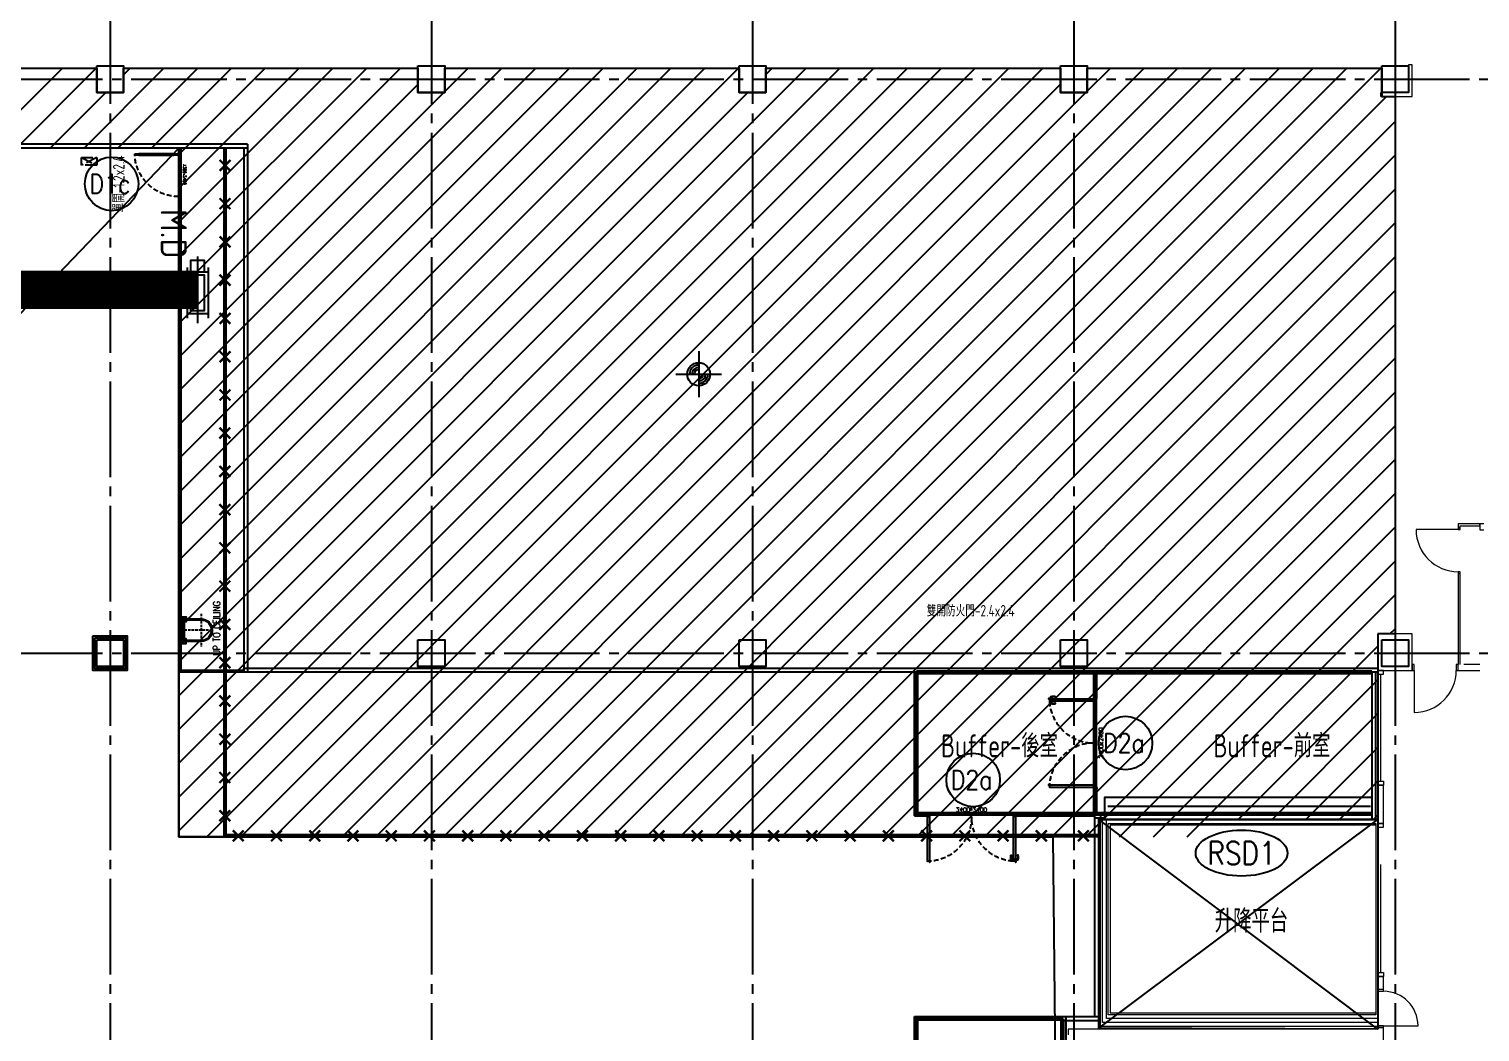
# Model space of a CAD drawing. Extents: x -960 to 27370, y -3283 to 11880.
# Drawn here: x 20788 to 24582, y 5010 to 7631 of the extents above; entities that cross this region are included whole.
import ezdxf
from ezdxf.enums import TextEntityAlignment as Align
from ezdxf.lldxf.tags import DXFTag

# ---------------------------------------------------------------- set-up
doc = ezdxf.new("R2010")
doc.units = 0
doc.header["$LTSCALE"] = 100
for name, pattern in [('188K-SM-03-F10-ARCH-PA-Y2257103$0$18P6-SM-03-C40-ARCH-PA-Y2211058$0$DASHED', [19.05, 12.7, -6.35]), ('188K-SM-03-F10-ARCH-PA-Y2257103$0$AP5A-SM-03-F20-ARCH-PA-Y2230801+Y2230803$0$ALL-PA-TXT-Y2221201$0$DASHED', [19.05, 12.7, -6.35]), ('188K-SM-03-F10-ARCH-PA-Y2257103$0$DASHED', [19.05, 12.7, -6.35]), ('X-S-FAB-L10$0$COL-CEN-LIN', [3.25, 2.5, -0.25, 0.25, -0.25]), ('X-S-FAB-L10$0$HIDDEN', [0.4, 0.3, -0.1]), ('X-S-FAB-L10$0$TAI_虛線', [5.644, 2.822, -2.822])]:
    doc.linetypes.add(name, pattern=pattern)
for name, color, linetype in [('0-xref', 8, 'Continuous'), ('188K-SM-03-F10-ARCH-PA-Y2257103$0$K-0-Door-TXT', 53, 'Continuous'), ('188K-SM-03-F10-ARCH-PA-Y2257103$0$K-0-TXT-高度', 1, 'Continuous'), ('188K-SM-03-F10-ARCH-PA-Y2257103$0$K-Door', 4, 'Continuous'), ('188K-SM-03-F10-ARCH-PA-Y2257103$0$K-P-LAD-420', 5, 'Continuous'), ('188K-SM-03-F10-ARCH-PA-Y2257103$0$K-P1S-4.2-單抗', 3, 'Continuous'), ('188K-SM-03-F10-ARCH-PA-Y2257103$0$K-P2D-4.2-雙抗', 30, 'Continuous'), ('188K-SM-03-F10-ARCH-PA-Y2257103$0$K-TXT', 7, 'Continuous'), ('188K-SM-03-F10-ARCH-PA-Y2257103$0$K-岩棉 2hr 7.5-單抗', 230, 'Continuous'), ('188K-SM-03-F10-ARCH-PA-Y2257103$0$K-拆除', 1, 'Continuous'), ('188K-SM-03-F10-ARCH-PA-Y2257103$0$K-貼白鐵-1.5', 6, '188K-SM-03-F10-ARCH-PA-Y2257103$0$DASHED'), ('188K-SM-07-F15-HVAC-MA DUCT-Y2257103$0$0-MAU-SA', 5, 'Continuous'), ('188K-SM-07-F15-HVAC-MA DUCT-Y2257103$0$H-dp-md', 3, 'Continuous'), ('X-S-FAB-L10$0$0-DIM-INT', 8, 'Continuous'), ('X-S-FAB-L10$0$0-DIM-TXT', 8, 'Continuous'), ('X-S-FAB-L10$0$04', 8, 'Continuous'), ('X-S-FAB-L10$0$A-OBJE-2D', 8, 'X-S-FAB-L10$0$HIDDEN'), ('X-S-FAB-L10$0$A-WALL-IN', 8, 'Continuous'), ('X-S-FAB-L10$0$A-WALL-IN-UIS隔間.50K發包不拆除', 8, 'Continuous'), ('X-S-FAB-L10$0$BLOCK', 8, 'Continuous'), ('X-S-FAB-L10$0$CCL', 8, 'X-S-FAB-L10$0$COL-CEN-LIN'), ('X-S-FAB-L10$0$COL-S', 8, 'Continuous'), ('X-S-FAB-L10$0$Door', 8, 'Continuous'), ('X-S-FAB-L10$0$ELEV', 8, 'Continuous'), ('X-S-FAB-L10$0$HATCH-L', 8, 'Continuous'), ('X-S-FAB-L10$0$OPEN', 8, 'Continuous'), ('X-S-FAB-L10$0$OPEN-UP', 8, 'X-S-FAB-L10$0$HIDDEN')]:
    doc.layers.add(name, color=color, linetype=linetype)
doc.styles.add('188K-SM-03-F10-ARCH-PA-Y2257103$0$14P7-XFDP10$0$AA-TXT', font='simplex.shx', dxfattribs={"width": 0.8, "bigfont": 'chineset.shx'})
doc.styles.add('188K-SM-03-F10-ARCH-PA-Y2257103$0$18P2-XFDP10$0$AA-TXT', font='simplex.shx', dxfattribs={"width": 0.8, "bigfont": 'chineset.shx'})
doc.styles.add('188K-SM-03-F10-ARCH-PA-Y2257103$0$AA-TXT', font='isocp.shx', dxfattribs={"width": 0.8, "bigfont": 'chineset.shx'})
doc.styles.add('188K-SM-03-F10-ARCH-PA-Y2257103$0$AP5A-SM-03-F20-ARCH-PA-Y2230801+Y2230803$0$ALL-PA-TXT-Y2221201$0$Standard', font='txt.shx', dxfattribs={"bigfont": 'chineset.shx'})
doc.styles.add('188K-SM-03-F10-ARCH-PA-Y2257103$0$Standard', font='txt.shx', dxfattribs={"bigfont": 'chineset.shx'})
doc.styles.add('188K-SM-07-F15-HVAC-MA DUCT-Y2257103$0$aa-txt', font='isocp.shx', dxfattribs={"bigfont": 'chineset.shx'})
doc.styles.add('X-S-FAB-L10$0$CHINA', font='simplex.shx', dxfattribs={"width": 0.75, "bigfont": 'chineset.shx'})
doc.styles.add('X-S-FAB-L10$0$Standard', font='', dxfattribs={"width": 0.8})
doc.styles.add('X-S-FAB-L10$0$TG_NOTE_TEXT', font='simplex.shx', dxfattribs={"width": 0.75, "bigfont": 'chineset.shx'})
doc.styles.get('X-S-FAB-L10$0$Standard').set_extended_font_data('Microsoft JhengHei')
tags = doc.linetypes.add('188K-SM-03-F10-ARCH-PA-Y2257103$0$S.P_LINE', pattern='A,12.7,-5.08,["S.P",188K-SM-03-F10-ARCH-PA-Y2257103$0$Standard,S=4,R=0,X=-2.54,Y=-1.27],-6.35', length=24.13).pattern_tags.tags
tags[6] = DXFTag(74, 10)

# ---------------------------------------------------------------- blocks, each defined once
blk = doc.blocks.new('X-S-FAB-L10$0$FAB2-L05')
at = {"layer": 'X-S-FAB-L10$0$CCL'}
for p, q in [((-5160, 11005), (-5160, 0)), ((-4320, 11005), (-4320, 0)), ((-3480, 11005), (-3480, 0)), ((-2640, 11005), (-2640, 0)), ((-1800, 11005), (-1800, 0)), ((-26880, 8220), (1210, 8220)), ((-26880, 6720), (1210, 6720))]:
    blk.add_line(p, q, dxfattribs=at)
at = {"layer": 'X-S-FAB-L10$0$COL-S'}
for points in [[(-5195, 8255), (-5125, 8255), (-5125, 8185), (-5195, 8185)], [(-4355, 8255), (-4285, 8255), (-4285, 8185), (-4355, 8185)], [(-3515, 8255), (-3445, 8255), (-3445, 8185), (-3515, 8185)], [(-2675, 8255), (-2605, 8255), (-2605, 8185), (-2675, 8185)], [(-1835, 8255), (-1765, 8255), (-1765, 8185), (-1835, 8185)], [(-5195, 6755), (-5125, 6755), (-5125, 6685), (-5195, 6685)], [(-4355, 6755), (-4285, 6755), (-4285, 6685), (-4355, 6685)], [(-3515, 6755), (-3445, 6755), (-3445, 6685), (-3515, 6685)], [(-2675, 6755), (-2605, 6755), (-2605, 6685), (-2675, 6685)], [(-1835, 6755), (-1765, 6755), (-1765, 6685), (-1835, 6685)]]:
    blk.add_lwpolyline(points, close=True, dxfattribs=at)
blk = doc.blocks.new('X-S-FAB-L10')
at = {"layer": 'DefPoints'}
blk.add_lwpolyline([(16745, -35), (15995, -35), (15995, 35), (15925, 35), (15925, -35), (15155, -35), (15155, 35), (15085, 35), (15085, -35), (15155, -35), (15155, -250), (13920, -250), (19914.055, 6000), (21180, 7320), (21180, 5520), (23465, 5520), (23485, 3587.5), (24315, 3587.5), (24315, 1870), (17075, 1870), (17075, 2060), (16745, 2060), (16745, -21.034)], close=True, dxfattribs=at)
at = {"layer": 'X-S-FAB-L10$0$0-DIM-INT'}
for p, q in [((22539.102, 6788.814), (22539.102, 6668.814)), ((22479.102, 6728.814), (22599.102, 6728.814))]:
    blk.add_line(p, q, dxfattribs=at)
blk.add_circle((22539.102, 6728.814), 30, dxfattribs=at)
for radius, start, end in [(24, 90, 180), (18, 90, 180), (12, 90, 180), (24, 270, 0), (18, 270, 0), (12, 270, 0)]:
    blk.add_arc((22539.102, 6728.814), radius, start, end, dxfattribs=at)
at = {"layer": 'X-S-FAB-L10$0$04'}
for p, q in [((20195, 7528.8), (20965, 7528.8)), ((20965, 7528.8), (20965, 7465)), ((21035, 7465), (21035, 7528.8)), ((21035, 7528.8), (21805, 7528.8)), ((21805, 7528.8), (21805, 7465)), ((21875, 7465), (21875, 7528.8)), ((21875, 7528.8), (22645, 7528.8)), ((22645, 7528.8), (22645, 7465)), ((22715, 7465), (22715, 7528.8)), ((22715, 7528.8), (23485, 7528.8)), ((23485, 7528.8), (23485, 7465)), ((23555, 7465), (23555, 7528.8)), ((23555, 7528.8), (24325, 7528.8)), ((24325, 7528.8), (24325, 7455)), ((20965, 7465), (21035, 7465)), ((21805, 7465), (21875, 7465)), ((22645, 7465), (22715, 7465)), ((23485, 7465), (23555, 7465)), ((24325, 7455), (24360, 7455)), ((24360, 7455), (24360, 6050)), ((21180, 7320), (19200, 7320)), ((21180, 5520), (21180, 7320)), ((24360, 6050), (24315, 6050)), ((24315, 6050), (24315, 5565)), ((24315, 5565), (23585, 5565)), ((23585, 5565), (23585, 5520)), ((23585, 5520), (21180, 5520))]:
    blk.add_line(p, q, dxfattribs=at)
at = {"layer": 'X-S-FAB-L10$0$A-OBJE-2D', "linetype": 'X-S-FAB-L10$0$HIDDEN', "lineweight": 0}
for p, q in [((24360, 6050), (24360, 7455)), ((24315, 5565), (24315, 6050)), ((24315, 6050), (24360, 6050))]:
    blk.add_line(p, q, dxfattribs=at)
at = {"layer": 'X-S-FAB-L10$0$A-WALL-IN', "lineweight": 0}
for p, q in [((24315, 6050), (24330, 6050)), ((24315, 6050), (24315, 5955)), ((24405, 5955), (24405, 5970)), ((24525, 5955), (24525, 5970)), ((24582, 5970), (24540, 5970)), ((24315, 5955), (24330, 5955)), ((24330, 5955), (24405, 5955)), ((24525, 5955), (24582, 5955)), ((24315, 5655), (24330, 5655)), ((24315, 5655), (24315, 5555)), ((24330, 5555), (24330, 5655)), ((24315, 5555), (24330, 5555)), ((24315, 5155), (24330, 5155)), ((24315, 5155), (24315, 5121.25)), ((24330, 5121.25), (24330, 5155)), ((24330, 5121.25), (24315, 5121.25)), ((24330, 5021.25), (24315, 5021.25)), ((24315, 5021.25), (24315, 5017.5)), ((24330, 4890), (24330, 5021.25))]:
    blk.add_line(p, q, dxfattribs=at)
at = {"layer": 'X-S-FAB-L10$0$A-WALL-IN', "lineweight": 0, "flags": 128}
for points in [[(24405, 7537.5), (24395, 7537.5)], [(24395, 7537.5), (24395, 7535)], [(24405, 7465), (24405, 7537.5)], [(24325, 7465), (24322.5, 7465)], [(24322.5, 7455), (24322.5, 7465)], [(24322.5, 7455), (24405, 7455)], [(24405, 7455), (24405, 7465)], [(24390, 6050), (24330, 6050)], [(24405, 6050), (24390, 6050)], [(24405, 5970), (24405, 6050)], [(23505, 5017.5), (23505, 5002.5)], [(24315, 5017.5), (23505, 5017.5)]]:
    blk.add_lwpolyline(points, dxfattribs=at)
at = {"layer": 'X-S-FAB-L10$0$A-WALL-IN-UIS隔間.50K發包不拆除', "lineweight": 0}
for p, q in [((24525, 6337.5), (24525, 6332.5)), ((24582, 6337.5), (24525, 6337.5)), ((24582, 6332.5), (24582, 6337.5)), ((24525, 6332.5), (24525, 6327.714)), ((24525, 6327.714), (24530, 6327.714)), ((24530, 6332.5), (24582, 6332.5)), ((24530, 6327.714), (24530, 6332.5)), ((24525, 6207.714), (24530, 6207.714)), ((24525, 6207.714), (24525, 5970)), ((24530, 5970), (24530, 6207.714))]:
    blk.add_line(p, q, dxfattribs=at)
at = {"layer": 'X-S-FAB-L10$0$COL-S'}
for p, q in [((20965, 7535), (21035, 7535)), ((20965, 7465), (20965, 7535)), ((21035, 7535), (21035, 7465)), ((21805, 7535), (21875, 7535)), ((21805, 7465), (21805, 7535)), ((21875, 7535), (21875, 7465)), ((22645, 7535), (22715, 7535)), ((22645, 7465), (22645, 7535)), ((22715, 7535), (22715, 7465)), ((23485, 7535), (23555, 7535)), ((23485, 7465), (23485, 7535)), ((23555, 7535), (23555, 7465)), ((24325, 7535), (24395, 7535)), ((24325, 7465), (24325, 7535)), ((24395, 7535), (24395, 7465)), ((21035, 7465), (20965, 7465)), ((21875, 7465), (21805, 7465)), ((22715, 7465), (22645, 7465)), ((23555, 7465), (23485, 7465)), ((24395, 7465), (24325, 7465)), ((20965, 6035), (21035, 6035)), ((20965, 5965), (20965, 6035)), ((21035, 6035), (21035, 5965)), ((21805, 6035), (21875, 6035)), ((21805, 5965), (21805, 6035)), ((21875, 6035), (21875, 5965)), ((22645, 6035), (22715, 6035)), ((22645, 5965), (22645, 6035)), ((22715, 6035), (22715, 5965)), ((23485, 6035), (23555, 6035)), ((23485, 5965), (23485, 6035)), ((23555, 6035), (23555, 5965)), ((24325, 6035), (24395, 6035)), ((24325, 5965), (24325, 6035)), ((24395, 6035), (24395, 5965)), ((21035, 5965), (20965, 5965)), ((21875, 5965), (21805, 5965)), ((22715, 5965), (22645, 5965)), ((23555, 5965), (23485, 5965)), ((24395, 5965), (24325, 5965))]:
    blk.add_line(p, q, dxfattribs=at)
at = {"layer": 'X-S-FAB-L10$0$Door', "linetype": 'X-S-FAB-L10$0$TAI_虛線', "lineweight": 0}
for p, q in [((24592, 6337.5), (24582, 6337.5)), ((24582, 6337.5), (24582, 6322.5)), ((24582, 6322.5), (24592, 6322.5)), ((24315, 5955), (24315, 5945)), ((24330, 5955), (24315, 5955)), ((24315, 5945), (24330, 5945)), ((24322.5, 5665), (24322.5, 5945)), ((24330, 5945), (24330, 5955)), ((24315, 5655), (24315, 5665)), ((24315, 5665), (24330, 5665)), ((24330, 5655), (24315, 5655)), ((24330, 5665), (24330, 5655)), ((24315, 5555), (24315, 5545)), ((24330, 5555), (24315, 5555)), ((24315, 5545), (24330, 5545)), ((24322.5, 5165), (24322.5, 5545)), ((24330, 5545), (24330, 5555)), ((24315, 5155), (24315, 5165)), ((24315, 5165), (24330, 5165)), ((24330, 5165), (24330, 5155)), ((24330, 5155), (24315, 5155))]:
    blk.add_line(p, q, dxfattribs=at)
at = {"layer": 'X-S-FAB-L10$0$Door', "lineweight": 0}
for p, q in [((24525, 6322.714), (24415, 6322.714)), ((24525, 6327.714), (24525, 6322.714)), ((24530, 6327.714), (24525, 6327.714)), ((24525, 6327.714), (24530, 6327.714)), ((24525, 6327.714), (24530, 6327.714)), ((24525, 6322.714), (24530, 6322.714)), ((24530, 6322.714), (24530, 6327.714)), ((24530, 6212.714), (24525, 6212.714)), ((24525, 6212.714), (24525, 6207.714)), ((24525, 6207.714), (24530, 6207.714)), ((24525, 6207.714), (24530, 6207.714)), ((24525, 6207.714), (24530, 6207.714)), ((24530, 6207.714), (24530, 6212.714)), ((24410, 5970), (24405, 5970)), ((24405, 5970), (24405, 5955)), ((24405, 5955), (24405, 5970)), ((24405, 5955), (24405, 5970)), ((24410, 5955), (24410, 5970)), ((24525, 5970), (24520, 5970)), ((24520, 5970), (24520, 5955)), ((24525, 5955), (24525, 5970)), ((24525, 5955), (24525, 5970)), ((24525, 5955), (24525, 5970)), ((24405, 5955), (24410, 5955)), ((24410, 5955), (24410, 5845)), ((24520, 5955), (24525, 5955)), ((24315, 5121.25), (24315, 5116.25)), ((24330, 5121.25), (24315, 5121.25)), ((24330, 5121.25), (24315, 5121.25)), ((24330, 5121.25), (24315, 5121.25)), ((24315, 5116.25), (24330, 5116.25)), ((24330, 5116.25), (24330, 5121.25)), ((24330, 5026.25), (24315, 5026.25)), ((24315, 5026.25), (24315, 5021.25)), ((24315, 5021.25), (24330, 5021.25)), ((24330, 5021.25), (24315, 5021.25)), ((24330, 5021.25), (24315, 5021.25)), ((24330, 5021.25), (24330, 5026.25)), ((24330, 5026.25), (24420, 5026.25))]:
    blk.add_line(p, q, dxfattribs=at)
for centre, radius, start, end in [((24525, 6322.714), 110, 180, 270), ((24410, 5955), 110, 270, 0), ((24330, 5026.25), 90, 0, 90)]:
    blk.add_arc(centre, radius, start, end, dxfattribs=at)
at = {"layer": 'X-S-FAB-L10$0$ELEV', "lineweight": 0}
for p, q in [((23590, 5025), (23590, 5565)), ((23590, 5565), (24315, 5565)), ((23595, 5035), (23595, 5565)), ((23605, 5045), (23605, 5565)), ((23610, 5555), (24310, 5555)), ((23610, 5055), (23610, 5555)), ((24310, 5550), (23615, 5550)), ((23615, 5550), (23615, 5060)), ((24310, 5555), (24310, 5055)), ((24315, 5565), (24315, 5025)), ((24310, 5055), (23610, 5055)), ((23615, 5060), (24310, 5060)), ((23590, 5025), (24315, 5025)), ((24315, 5035), (23595, 5035)), ((24315, 5045), (23605, 5045))]:
    blk.add_line(p, q, dxfattribs=at)
at = {"layer": 'X-S-FAB-L10$0$HATCH-L', "linetype": 'Continuous'}
for p, q in [((20666.64, 7320), (20875.44, 7528.8)), ((20755.029, 7320), (20963.829, 7528.8)), ((20931.806, 7320), (21140.606, 7528.8)), ((21020.194, 7320), (21228.994, 7528.8)), ((21035, 7511.583), (21052.217, 7528.8)), ((21108.582, 7320), (21317.382, 7528.8)), ((21180, 7303.029), (21405.771, 7528.8)), ((21180, 7214.641), (21494.159, 7528.8)), ((21180, 7126.253), (21582.547, 7528.8)), ((21180, 7037.864), (21670.936, 7528.8)), ((21180, 6949.476), (21759.324, 7528.8)), ((21180, 6684.311), (22024.489, 7528.8)), ((21180, 6595.923), (22112.877, 7528.8)), ((21180, 6507.534), (22201.266, 7528.8)), ((21180, 6419.146), (22289.654, 7528.8)), ((21180, 6330.758), (22378.042, 7528.8)), ((21180, 6242.369), (22466.431, 7528.8)), ((21180, 6153.981), (22554.819, 7528.8)), ((21180, 6065.593), (22643.207, 7528.8)), ((21180, 5888.816), (22819.984, 7528.8)), ((21180, 5800.428), (22908.372, 7528.8)), ((21180, 5712.039), (22996.761, 7528.8)), ((21180, 5623.651), (23085.149, 7528.8)), ((21180, 5535.262), (23173.538, 7528.8)), ((21253.126, 5520), (23261.926, 7528.8)), ((21341.514, 5520), (23350.314, 7528.8)), ((21429.903, 5520), (23438.703, 7528.8)), ((21695.068, 5520), (23703.868, 7528.8)), ((21783.456, 5520), (23792.256, 7528.8)), ((21871.844, 5520), (23880.644, 7528.8)), ((21875, 7467.699), (21936.101, 7528.8)), ((21960.233, 5520), (23969.033, 7528.8)), ((22048.621, 5520), (24057.421, 7528.8)), ((22137.009, 5520), (24145.809, 7528.8)), ((22225.398, 5520), (24234.198, 7528.8)), ((22313.786, 5520), (24322.586, 7528.8)), ((22715, 7512.204), (22731.596, 7528.8)), ((23555, 7468.321), (23615.479, 7528.8)), ((21180, 6861.088), (21805, 7486.088)), ((21518.291, 5520), (23485, 7486.709)), ((20843.417, 7320), (20988.417, 7465)), ((21180, 6772.699), (21872.301, 7465)), ((21180, 5977.204), (22667.796, 7465)), ((21606.679, 5520), (23551.679, 7465)), ((22402.174, 5520), (24337.174, 7455)), ((22490.563, 5520), (24360, 7389.437)), ((22578.951, 5520), (24360, 7301.049)), ((22667.339, 5520), (24360, 7212.661)), ((22755.728, 5520), (24360, 7124.272)), ((22844.116, 5520), (24360, 7035.884)), ((22932.504, 5520), (24360, 6947.496)), ((23020.893, 5520), (24360, 6859.107)), ((23109.281, 5520), (24360, 6770.719)), ((23197.67, 5520), (24360, 6682.33)), ((23286.058, 5520), (24360, 6593.942)), ((23374.446, 5520), (24360, 6505.554)), ((23462.835, 5520), (24360, 6417.165)), ((23551.223, 5520), (24360, 6328.777)), ((23639.611, 5520), (24360, 6240.389)), ((23728, 5520), (24360, 6152)), ((24346.388, 6050), (24360, 6063.612)), ((23816.388, 5520), (24315, 6018.612)), ((23949.776, 5565), (24315, 5930.224)), ((24038.165, 5565), (24315, 5841.835)), ((24126.553, 5565), (24315, 5753.447)), ((24214.941, 5565), (24315, 5665.059)), ((24303.33, 5565), (24315, 5576.67))]:
    blk.add_line(p, q, dxfattribs=at)
at = {"layer": 'X-S-FAB-L10$0$OPEN'}
for p, q in [((23585, 5019.816), (23585, 5565)), ((23585, 5565), (24315, 5565)), ((23585, 5019.871), (24315, 5565)), ((24315, 5017.5), (23585, 5565)), ((24315, 5565), (24315, 5017.5)), ((24315, 5017.5), (23585, 5019.816))]:
    blk.add_line(p, q, dxfattribs=at)
at = {"layer": 'X-S-FAB-L10$0$OPEN-UP'}
for p, q in [((20925, 7295), (20965, 7275)), ((20965, 7295), (20925, 7275)), ((20925, 7295), (20965, 7295)), ((20925, 7275), (20925, 7295)), ((20965, 7295), (20965, 7275)), ((20965, 7275), (20925, 7275))]:
    blk.add_line(p, q, dxfattribs=at)
at = {"layer": 'X-S-FAB-L10$0$BLOCK'}
blk.add_blockref('X-S-FAB-L10$0$FAB2-L05', (26160, -720), dxfattribs=at)
at = {"style": 'X-S-FAB-L10$0$TG_NOTE_TEXT', "width": 0.5, "flags": 1}
for p in [(7463.301, 9020), (18268.251, 8649), (11197.77, 4800.167), (16485.801, 4800.167), (25420.27, 2635), (13360, 320.001, 0), (7463.301, -33.333)]:
    blk.add_attdef('WH', text='', height=20, dxfattribs=at).set_placement(p, align=Align.BOTTOM_LEFT)
at = {"width": 0.5}
for style, p in [('X-S-FAB-L10$0$TG_NOTE_TEXT', (7585, 9020)), ('X-S-FAB-L10$0$TG_NOTE_TEXT', (18389.95, 8649)), ('X-S-FAB-L10$0$TG_NOTE_TEXT', (11117.5, 4813.5)), ('X-S-FAB-L10$0$TG_NOTE_TEXT', (16607.5, 4813.5)), ('X-S-FAB-L10$0$TG_NOTE_TEXT', (25350, 2635)), ('X-S-FAB-L10$0$Standard', (13129.375, 325.001, 0)), ('X-S-FAB-L10$0$TG_NOTE_TEXT', (7585, -20))]:
    blk.add_attdef('DESC', text='', height=10, dxfattribs=dict(at, style=style)).set_placement(p, align=Align.BOTTOM_LEFT)
for tag, style, p in [('TYPE', 'X-S-FAB-L10$0$TG_NOTE_TEXT', (7619.286, 9020)), ('NO', 'X-S-FAB-L10$0$TG_NOTE_TEXT', (7650.095, 9020)), ('TYPE', 'X-S-FAB-L10$0$TG_NOTE_TEXT', (18424.236, 8649)), ('NO', 'X-S-FAB-L10$0$TG_NOTE_TEXT', (18455.045, 8649)), ('NO', 'X-S-FAB-L10$0$TG_NOTE_TEXT', (11088.595, 4813.5)), ('TYPE', 'X-S-FAB-L10$0$TG_NOTE_TEXT', (11151.786, 4813.5)), ('TYPE', 'X-S-FAB-L10$0$TG_NOTE_TEXT', (16641.786, 4813.5)), ('NO', 'X-S-FAB-L10$0$TG_NOTE_TEXT', (16672.595, 4813.5)), ('NO', 'X-S-FAB-L10$0$TG_NOTE_TEXT', (25313, 2635)), ('TYPE', 'X-S-FAB-L10$0$TG_NOTE_TEXT', (25350, 2635)), ('NO', 'X-S-FAB-L10$0$Standard', (13100, 320.001, 0)), ('TYPE', 'X-S-FAB-L10$0$Standard', (13129.375, 320.001, 0)), ('TYPE', 'X-S-FAB-L10$0$TG_NOTE_TEXT', (7619.286, -20)), ('NO', 'X-S-FAB-L10$0$TG_NOTE_TEXT', (7650.095, -20))]:
    blk.add_attdef(tag, text='', height=10, dxfattribs=dict(at, style=style)).set_placement(p, align=Align.BOTTOM_RIGHT)
for rotation, style, p in [(180, 'X-S-FAB-L10$0$Standard', (317.625, 7480)), (180, 'X-S-FAB-L10$0$Standard', (1217.625, 7480)), (90, 'X-S-FAB-L10$0$TG_NOTE_TEXT', (24310, 3647.5)), (270, 'X-S-FAB-L10$0$TG_NOTE_TEXT', (17080, 1605))]:
    blk.add_attdef('DESC', text='', height=10, rotation=rotation, dxfattribs=dict(at, style=style)).set_placement(p, align=Align.BOTTOM_LEFT)
for tag, rotation, style, p in [('TYPE', 180, 'X-S-FAB-L10$0$Standard', (317.625, 7480)), ('NO', 180, 'X-S-FAB-L10$0$Standard', (347, 7480)), ('TYPE', 180, 'X-S-FAB-L10$0$Standard', (1217.625, 7480)), ('NO', 180, 'X-S-FAB-L10$0$Standard', (1247, 7480)), ('TYPE', 90, 'X-S-FAB-L10$0$TG_NOTE_TEXT', (24310, 3647.5)), ('NO', 90, 'X-S-FAB-L10$0$TG_NOTE_TEXT', (24310, 3610.5)), ('TYPE', 270, 'X-S-FAB-L10$0$TG_NOTE_TEXT', (17080, 1605)), ('NO', 270, 'X-S-FAB-L10$0$TG_NOTE_TEXT', (17080, 1573))]:
    blk.add_attdef(tag, text='', height=10, rotation=rotation, dxfattribs=dict(at, style=style)).set_placement(p, align=Align.BOTTOM_RIGHT)
at = {"style": 'X-S-FAB-L10$0$TG_NOTE_TEXT', "width": 0.5, "flags": 1}
for rotation, p in [(180, (43, 7480)), (180, (943, 7480)), (90, (24310, 3717.77)), (270, (17080, 1711.699))]:
    blk.add_attdef('WH', text='', height=20, rotation=rotation, dxfattribs=at).set_placement(p, align=Align.BOTTOM_LEFT)
at = {"layer": 'X-S-FAB-L10$0$0-DIM-TXT', "style": 'X-S-FAB-L10$0$CHINA', "width": 0.75}
for p in [(667.414, 7855.1, -2689.4), (22627.353, 6728.814), (25644.722, 6728.814), (24778.787, 5569.051), (1118.252, 4980), (417.801, 4594.623), (22927.43, 4330.122), (23874.84, 4355), (23749.869, 3901.367), (417.801, 3765.236), (1118.252, 3730), (417.801, 3115.79), (536.882, 2227.832), (16908.994, 1782.652), (888.445, 880.466), (16977.43, 750), (18878.841, 750), (25641.221, 553.233), (21364.03, 526.894)]:
    blk.add_attdef('HIG', text='', height=80, dxfattribs=at).set_placement(p, align=Align.MIDDLE_LEFT)
blk = doc.blocks.new('188K-SM-03-F10-ARCH-PA-Y2257103$0$拆除')
at = {"color": 7, "const_width": 3}
for points in [[(7.1, -7.1), (-7.1, 7.1)], [(-7.1, -7.1), (7.1, 7.1)]]:
    blk.add_lwpolyline(points, dxfattribs=at)
blk = doc.blocks.new('188K-SM-03-F10-ARCH-PA-Y2257103$0$單開庫板門-1200x2400)圓型拉環鎖+輔助鎖)')
at = {"ltscale": 0.1}
for p, q in [((26008.6, -11403.6), (26004.5, -11403.6)), ((26004.5, -11403.6), (26004.5, -11414.1)), ((26004.5, -11414.1), (26004.5, -11415.3)), ((26004.5, -11414.1), (26008.6, -11414.1)), ((26004.5, -11415.4), (26004.6, -11415.5)), ((26008.6, -11414), (26004.6, -11414)), ((26004.6, -11414.3), (26004.6, -11414.2)), ((26004.6, -11415.3), (26004.6, -11414.5)), ((26004.7, -11414.1), (26006.5, -11414.1)), ((26005.1, -11414.4), (26004.7, -11414.4)), ((26004.7, -11414.5), (26005.1, -11414.5)), ((26004.7, -11414.5), (26004.7, -11506)), ((26004.7, -11506), (26004.7, -11414.5)), ((26004.7, -11414.5), (26004.7, -11414.5)), ((26004.7, -11415.4), (26004.7, -11415.3)), ((26005.2, -11414.4), (26005.2, -11414.4)), ((26006.5, -11414.1), (26006.6, -11414.1)), ((26006.6, -11414.1), (26006.6, -11414.1)), ((26006.6, -11414.1), (26008.4, -11414.1)), ((26008.4, -11414.4), (26008, -11414.4)), ((26008, -11414.4), (26008, -11414.4)), ((26008, -11414.5), (26008.4, -11414.5)), ((26008.4, -11506), (26008.4, -11414.5)), ((26008.4, -11414.5), (26008.4, -11414.5)), ((26008.4, -11414.5), (26008.4, -11506)), ((26008.4, -11415.3), (26008.4, -11415.4)), ((26008.5, -11414.2), (26008.5, -11414.3)), ((26008.5, -11414.5), (26008.5, -11415.3)), ((26008.5, -11415.5), (26008.6, -11415.4)), ((26008.6, -11414.1), (26008.6, -11403.6)), ((26008.6, -11415.3), (26008.6, -11414.1)), ((25999.5, -11519.7), (25999.5, -11523.2)), ((26002.5, -11519.1), (26000, -11519.1)), ((26000, -11523.7), (26002.4, -11523.7)), ((26002.4, -11523.7), (26004.1, -11522.6)), ((26002.9, -11518.5), (26002.6, -11518.5)), ((26002.6, -11518.5), (26002.6, -11521)), ((26002.6, -11521.9), (26002.6, -11519.3)), ((26002.6, -11521), (26002.9, -11521)), ((26003.4, -11521.9), (26002.6, -11521.9)), ((26002.9, -11521), (26002.9, -11518.5)), ((26003.3, -11522.2), (26003.3, -11522)), ((26003.3, -11522), (26003.4, -11522)), ((26004, -11522.2), (26003.3, -11522.2)), ((26008.3, -11517.5), (26003.6, -11517.5)), ((26003.6, -11517.5), (26003.6, -11517.7)), ((26003.6, -11517.7), (26008.3, -11517.7)), ((26004.1, -11521.9), (26003.9, -11521.9)), ((26003.9, -11522), (26004, -11522)), ((26004, -11522), (26004, -11522.2)), ((26004.2, -11522.4), (26004.2, -11521.9)), ((26008.6, -11506.4), (26004.5, -11506.4)), ((26004.5, -11506.4), (26004.5, -11518)), ((26004.5, -11518), (26008.6, -11518)), ((26004.7, -11506), (26004.7, -11506)), ((26008.3, -11517.7), (26008.3, -11517.5)), ((26008.4, -11506), (26008.4, -11506)), ((26008.6, -11518), (26008.6, -11506.4)), ((26114.8, -11521.9), (26115.1, -11521.9)), ((26114.8, -11522.4), (26114.8, -11521.9)), ((26114.9, -11522), (26114.9, -11522.2)), ((26115.1, -11522), (26114.9, -11522)), ((26114.9, -11522.2), (26115.7, -11522.2)), ((26116.6, -11523.7), (26114.9, -11522.6)), ((26115.5, -11521.9), (26116.3, -11521.9)), ((26115.7, -11522), (26115.5, -11522)), ((26115.7, -11522.2), (26115.7, -11522)), ((26116.3, -11521.9), (26116.3, -11519.3)), ((26116.5, -11519.1), (26119, -11519.1)), ((26119, -11523.7), (26116.6, -11523.7)), ((26119.5, -11519.7), (26119.5, -11523.2))]:
    blk.add_line(p, q, dxfattribs=at)
for points in [[(25999.5, -11518.9), (25999.5, -11523.9)], [(26119.5, -11518.9), (26119.5, -11523.9)]]:
    blk.add_lwpolyline(points)
blk.add_lwpolyline([(26006.6, -11506.4), (26006.5, -11506.3), (26004.7, -11506.3, -0.414214), (26004.6, -11506.3), (26004.6, -11506.1, -0.414214), (26004.7, -11506.1), (26005.1, -11506.1, 0.414214), (26005.2, -11506.1), (26005.2, -11506, 0.414214), (26005.1, -11506), (26004.7, -11506, -0.414214), (26004.6, -11506), (26004.6, -11505.2, -0.414214), (26004.7, -11505.2), (26004.7, -11505.2, 0.414214), (26004.7, -11505.2), (26004.7, -11505, 0.72636), (26004.6, -11505), (26004.5, -11505.1, 0.158507), (26004.5, -11505.2), (26004.5, -11506.4, 0.414214), (26004.6, -11506.5), (26008.6, -11506.5, 0.414214), (26008.6, -11506.4), (26008.6, -11505.2, 0.158507), (26008.6, -11505.1), (26008.5, -11505, 0.72636), (26008.4, -11505), (26008.4, -11505.2, 0.414214), (26008.5, -11505.2, -0.414214), (26008.5, -11505.2), (26008.5, -11506, -0.414214), (26008.4, -11506), (26008, -11506, 0.414214), (26008, -11506), (26008, -11506.1, 0.414214), (26008, -11506.1), (26008.4, -11506.1, -0.414214), (26008.5, -11506.1), (26008.5, -11506.3, -0.414214), (26008.4, -11506.3), (26006.6, -11506.3)], format="xyb", close=True, dxfattribs=at)
for centre, radius, start, end in [((26004.6, -11414.1), 0.0313, 90, 180), ((26004.6, -11415.3), 0.0313, 180, 216.0274), ((26004.7, -11414.2), 0.0313, 90, 180), ((26004.7, -11414.3), 0.0313, 180, 270), ((26004.7, -11414.5), 0.0313, 90, 180), ((26004.7, -11415.3), 0.0209, 180, 270), ((26004.7, -11415.4), 0.0313, 216.0274, 360), ((26004.7, -11415.3), 0.0209, 360, 90), ((26005.1, -11414.4), 0.0313, 270, 0), ((26005.1, -11414.4), 0.0313, 0, 90), ((26008, -11414.4), 0.0313, 90, 180), ((26008, -11414.4), 0.0313, 180, 270), ((26008.4, -11414.2), 0.0313, 360, 90), ((26008.4, -11414.3), 0.0313, 270, 0), ((26008.4, -11414.5), 0.0313, 0, 90), ((26008.5, -11415.3), 0.0209, 90, 180), ((26008.5, -11415.4), 0.0313, 180, 323.9726), ((26008.5, -11415.3), 0.0209, 270, 360), ((26008.6, -11414.1), 0.0313, 360, 90), ((26008.6, -11415.3), 0.0313, 323.9726, 360)]:
    blk.add_arc(centre, radius, start, end, dxfattribs=at)
at = {"linetype": '188K-SM-03-F10-ARCH-PA-Y2257103$0$AP5A-SM-03-F20-ARCH-PA-Y2230801+Y2230803$0$ALL-PA-TXT-Y2221201$0$DASHED', "ltscale": 0.01}
blk.add_arc((26001.1, -11518.7), 115.3, 359.8531, 85.8135, dxfattribs=at)
at = {"ltscale": 0.1}
for centre, major_axis, start_param, end_param in [((26000, -11519.7), (0.369, -0.369), 2.356194, 3.926991), ((26000, -11523.2), (-0.369, -0.369), 5.497787, 7.068583), ((26002.5, -11519.3), (0.111, -0.111), 7.068583, 8.63938), ((26003.4, -11521.9), (-0.0369, -0.0369), 0.785398, 3.926991), ((26003.9, -11521.9), (-0.0369, -0.0369), 3.926991, 7.068583), ((26004.1, -11521.9), (0.0369, -0.0369), 7.068583, 8.63938), ((26003.9, -11522.4), (0.221, -0.221), 6.162283, 7.068583), ((26114.8, -11521.9), (-0.0369, -0.0369), -2.356194, -0.785398), ((26115.1, -11522.4), (-0.221, -0.221), -0.785398, 0.120903), ((26115.1, -11521.9), (0.0369, -0.0369), -0.785398, 2.356194), ((26115.5, -11521.9), (0.0369, -0.0369), 2.356194, 5.497787), ((26116.5, -11519.3), (-0.111, -0.111), -2.356194, -0.785398), ((26119, -11519.7), (-0.369, -0.369), 2.356194, 3.926991), ((26119, -11523.2), (0.369, -0.369), -0.785398, 0.785398)]:
    blk.add_ellipse(centre, major_axis=major_axis, ratio=1, start_param=start_param, end_param=end_param, dxfattribs=at)
at = {"ltscale": 0.1, "extrusion": (0, 0, -1)}
blk.add_ellipse((26003.1, -11517.9), major_axis=(-0.516, 0.516), ratio=1, start_param=5.497787, end_param=11.780972, dxfattribs=at)
at = {"color": 8, "ltscale": 0.1, "style": '188K-SM-03-F10-ARCH-PA-Y2257103$0$AP5A-SM-03-F20-ARCH-PA-Y2230801+Y2230803$0$ALL-PA-TXT-Y2221201$0$Standard', "width": 0.85}
blk.add_text('1200*2400', height=8, dxfattribs=at).set_placement((26058.4, -11534.4), align=Align.MIDDLE_CENTER)
blk = doc.blocks.new('188K-SM-03-F10-ARCH-PA-Y2257103$0$LAD-1')
at = {"linetype": '188K-SM-03-F10-ARCH-PA-Y2257103$0$18P6-SM-03-C40-ARCH-PA-Y2211058$0$DASHED', "ltscale": 0.005}
for points in [[(-77.4, -42.9), (-77.4, 43.5)], [(-106.5, 0), (-23.9, 0)]]:
    blk.add_lwpolyline(points, dxfattribs=at)
for points in [[(-33.8, -29.7), (-77.4, -29.7, -0.976777), (-77.4, 29.8), (-33.8, 29.8)], [(-33.8, -27.2), (-77.4, -27.2, -0.974646), (-77.4, 27.3), (-33.8, 27.3)]]:
    blk.add_lwpolyline(points, format="xyb")
for points in [[(-23.8, 22.2), (-23.8, 35.2), (-37.8, 35.2), (-37.8, 22.2)], [(-27.8, 27), (-27.8, 30), (-33.8, 30), (-33.8, 27)], [(-28.9, 27), (-28.9, -27), (-32.7, -27), (-32.7, 27)], [(-23.9, -21.8), (-23.9, -34.8), (-37.9, -34.8), (-37.9, -21.8)], [(-27.8, -27), (-27.8, -30), (-33.8, -30), (-33.8, -27)]]:
    blk.add_lwpolyline(points, close=True)
for centre in [(-105.2, 0), (-93.7, 23.2), (-64.6, 28.5), (-93.7, -22.5), (-64.6, -28.5)]:
    blk.add_circle(centre, 0.5)
blk = doc.blocks.new('188K-SM-03-F10-ARCH-PA-Y2257103$0$雙開門-2400×2400')
for p, q in [((225.2, 117.7), (223.8, 117.6)), ((229.2, 117.7), (225.2, 117.7)), ((225.2, 115.5), (229.2, 115.5)), ((229.2, 119), (229.2, 114.1)), ((230, 119), (229.2, 119)), ((229.2, 114.1), (230, 114.1)), ((230, 114.1), (230, 119)), ((0, 2.5), (0, -2.5)), ((0, -1.9), (0, 1.9)), ((0.6, 2.5), (3, 2.5)), ((3, 2.5), (3, 0.2)), ((3, 0.2), (3, 0.2)), ((239.4, 2.5), (237, 2.5)), ((237, 2.5), (237, -0.2)), ((237, -0.2), (237, 0)), ((240, 2.5), (240, -2.5)), ((240, -1.9), (240, 1.9)), ((3, -2.5), (0.6, -2.5)), ((4.7, -1.9), (3, -2.5)), ((3.7, -0.6), (3.9, -0.6)), ((3.9, -0.6), (4, -0.6)), ((4.1, -0.7), (4, -0.7)), ((4, -0.7), (4, -1.5)), ((4, -1.5), (4.6, -1.5)), ((4.5, -0.2), (4.1, -0.2)), ((4.1, -0.7), (4.1, -0.7)), ((4.6, -0.7), (4.5, -0.7)), ((4.5, -0.7), (4.5, -0.7)), ((4.6, -0.6), (4.7, -0.6)), ((4.6, -1.5), (4.6, -0.7)), ((4.7, -0.6), (4.8, -0.6)), ((5, -0.8), (5, -1.5)), ((235, -0.8), (235, -1.5)), ((235.3, -0.6), (235.2, -0.6)), ((235.4, -0.6), (235.3, -0.6)), ((235.3, -1.9), (237, -2.5)), ((235.4, -1.5), (235.4, -0.7)), ((235.4, -0.7), (235.5, -0.7)), ((236, -1.5), (235.4, -1.5)), ((235.5, -0.2), (235.9, -0.2)), ((235.5, -0.7), (235.5, -0.7)), ((235.9, -0.7), (235.9, -0.7)), ((235.9, -0.7), (236, -0.7)), ((236.1, -0.6), (236, -0.6)), ((236, -0.7), (236, -1.5)), ((236.3, -0.6), (236.1, -0.6)), ((237, -2.5), (239.4, -2.5))]:
    blk.add_line(p, q)
for points in [[(10.9, 121.6), (10.9, 123.4), (10.9, 121.6), (4.3, 121.6), (4.3, 121.5), (4.7, 121.5), (4.7, 120.4, 0.414214), (4.8, 120.3), (5, 120.3), (5, 120.4), (4.9, 120.4), (4.9, 121.4), (5, 121.4), (5, 4.1), (4.9, 4.1), (4.9, 5.1), (5, 5.1), (5, 5.2), (4.8, 5.2, 0.414214), (4.7, 5.1), (4.7, 4, 0.414214), (4.8, 3.8), (10.2, 3.8, 0.414214), (10.3, 4), (10.3, 5.1, 0.414214), (10.2, 5.2), (10, 5.2), (10, 5.1), (10.1, 5.1), (10.1, 4.1), (10, 4.1), (10, 121.4), (10.1, 121.4), (10.1, 120.4), (10, 120.4), (10, 120.3), (10.2, 120.3, 0.414214), (10.3, 120.4), (10.3, 121.4), (11.1, 121.4, 0.414214), (11.1, 121.4), (11.1, 123.6, 0.414214), (11.1, 123.7), (10.3, 123.7), (10.3, 123.4), (10.9, 123.4)], [(235.9, 121.6), (235.9, 123.4), (235.9, 121.6), (229.3, 121.6), (229.3, 121.5), (229.7, 121.5), (229.7, 120.4, 0.414214), (229.8, 120.3), (230, 120.3), (230, 120.4), (229.9, 120.4), (229.9, 121.4), (230, 121.4), (230, 4.1), (229.9, 4.1), (229.9, 5.1), (230, 5.1), (230, 5.2), (229.8, 5.2, 0.414214), (229.7, 5.1), (229.7, 4, 0.414214), (229.8, 3.8), (235.2, 3.8, 0.414214), (235.3, 4), (235.3, 5.1, 0.414214), (235.2, 5.2), (235, 5.2), (235, 5.1), (235.1, 5.1), (235.1, 4.1), (235, 4.1), (235, 121.4), (235.1, 121.4), (235.1, 120.4), (235, 120.4), (235, 120.3), (235.2, 120.3, 0.414214), (235.3, 120.4), (235.3, 121.4), (236.1, 121.4, 0.414214), (236.1, 121.4), (236.1, 123.6, 0.414214), (236.1, 123.7), (235.3, 123.7), (235.3, 123.4), (235.9, 123.4)], [(235.8, 117.7), (239.8, 117.7), (241.2, 117.6, -0.327495), (242, 116.9, -0.089847), (242.2, 106.2, -1.144881), (240.3, 106.6, 0.137079), (240.3, 114.9, 0.349357), (239.8, 115.5), (235.8, 115.5)]]:
    blk.add_lwpolyline(points, format="xyb")
blk.add_lwpolyline([(235, 114.1), (235, 119), (235.8, 119), (235.8, 114.1)], close=True)
at = {"ltscale": 500}
for points in [[(3.3, 0.3), (3.3, 3.1), (3, 3.1), (3, 0.3)], [(8.5, 3.8), (4, 3.8), (4, 4.1), (8.5, 4.1)], [(231.5, 3.8), (236, 3.8), (236, 4.1), (231.5, 4.1)], [(236.7, -0.1), (236.7, 3.1), (237, 3.1), (237, -0.1)]]:
    blk.add_lwpolyline(points, close=True, dxfattribs=at)
at = {"linetype": '188K-SM-03-F10-ARCH-PA-Y2257103$0$DASHED', "ltscale": 0.01}
for centre, start, end in [((3.5, 5.1), 0, 85.9993), ((236.5, 5.1), 94.0007, 180)]:
    blk.add_arc(centre, 116.5, start, end, dxfattribs=at)
for centre, radius, start, end in [((0.6, 1.9), 0.598, 90, 180), ((3.9, 0.2), 0.855, 178.2453, 256.7344), ((236.3, 0), 0.659, 270, 360), ((239.4, 1.9), 0.598, 0, 90), ((0.6, -1.9), 0.598, 180, 270), ((4.3, -0.6), 0.427, 111.7868, 180), ((4, -0.7), 0.11, 360, 90), ((4.3, -0.6), 0.427, 0, 68.2132), ((4.6, -0.7), 0.11, 90, 180), ((4.5, -1.5), 0.5, 288.9704, 0), ((4.8, -0.8), 0.2, 0, 90), ((235.2, -0.8), 0.2, 90, 180), ((235.5, -1.5), 0.5, 180, 251.0296), ((235.7, -0.6), 0.427, 111.7868, 180), ((235.4, -0.7), 0.11, 360, 90), ((235.7, -0.6), 0.427, 0, 68.2132), ((236, -0.7), 0.11, 90, 180), ((239.4, -1.9), 0.598, 270, 360)]:
    blk.add_arc(centre, radius, start, end)
for centre, major_axis, start_param, end_param in [((252.5, 110.9), (-21.3, 21.3), 0.585307, 0.943734), ((223.9, 116.7), (0.624, 0.624), 0.866962, 2.13291), ((239.6, 110.8), (-10.9, 10.9), 0.51383, 1.058752), ((225.3, 114.9), (-0.417, 0.417), -0.669314, 0.675093), ((223.8, 106.3), (-0.707, 0.707), 0.872811, 4.284184)]:
    blk.add_ellipse(centre, major_axis=major_axis, ratio=1, start_param=start_param, end_param=end_param)
at = {"ltscale": 500, "extrusion": (0, 0, -1)}
blk.add_ellipse((3.5, 3.6), major_axis=(0.495, 0.495), ratio=1, start_param=3.926991, end_param=10.210176, dxfattribs=at)
at = {"ltscale": 500}
blk.add_ellipse((236.5, 3.6), major_axis=(-0.495, 0.495), ratio=1, start_param=3.926991, end_param=10.210176, dxfattribs=at)
at = {"color": 8, "style": '188K-SM-03-F10-ARCH-PA-Y2257103$0$14P7-XFDP10$0$AA-TXT', "width": 0.8}
blk.add_text('2400x2400', height=12, dxfattribs=at).set_placement((120, -13.5), align=Align.MIDDLE_CENTER)
blk = doc.blocks.new('188K-SM-03-F10-ARCH-PA-Y2257103$0$鐵捲門7X3')
blk.add_line((-3.9, -23.7), (-691.1, -23.7, 0))
blk.add_lwpolyline([(-700, -43.1), (0, -43.1), (0, 0), (-700, 0), (-700, -43.1)])
blk = doc.blocks.new('188K-SM-03-F10-ARCH-PA-Y2257103')
at = {"layer": '188K-SM-03-F10-ARCH-PA-Y2257103$0$K-P1S-4.2-單抗'}
for p, q in [((21179.5, 7320), (21179.5, 5950)), ((21184.5, 7320), (21184.5, 5950)), ((21349.5, 5955), (21179.5, 5955)), ((21349.5, 5950), (21179.5, 5950))]:
    blk.add_line(p, q, dxfattribs=at)
for points in [[(20955, 6045), (21045, 6045), (21045, 5955), (20955, 5955)], [(20960, 6040), (21040, 6040), (21040, 5960), (20960, 5960)]]:
    blk.add_lwpolyline(points, close=True, dxfattribs=at)
at = {"layer": '188K-SM-03-F10-ARCH-PA-Y2257103$0$K-P2D-4.2-雙抗'}
for p, q in [((23103, 5575, 0), (23103, 5950, 0)), ((23108, 5580, 0), (23108, 5950, 0)), ((23575, 5885, 0), (23575, 5950, 0)), ((23580, 5885, 0), (23580, 5950, 0)), ((23575, 5580, 0), (23575, 5645, 0)), ((23580, 5580, 0), (23580, 5645, 0)), ((23103, 5580, 0), (23132.5, 5580, 0)), ((23367.5, 5580, 0), (23575, 5580, 0)), ((23103, 5575), (23132.5, 5575)), ((23367.5, 5575, 0), (23575, 5575, 0)), ((23103, 3810, 0), (23103, 5050, 0)), ((23103, 5050, 0), (23490, 5050, 0)), ((23108, 3810, 0), (23108, 5050, 0)), ((23103, 5045, 0), (23490, 5045, 0))]:
    blk.add_line(p, q, dxfattribs=at)
at = {"layer": '188K-SM-03-F10-ARCH-PA-Y2257103$0$K-TXT'}
for centre in [(21004, 7226.2, 0), (23655.2, 5765, 0), (23256.9, 5668.6, 0)]:
    blk.add_circle(centre, 70, dxfattribs=at)
blk.add_ellipse((23958.7, 5477.3), major_axis=(120, 0), ratio=0.5, dxfattribs=at)
at = {"layer": '188K-SM-03-F10-ARCH-PA-Y2257103$0$K-岩棉 2hr 7.5-單抗'}
for p, q in [((21359.5, 7330), (19320, 7330)), ((21359.5, 7330), (21359.5, 5950)), ((21359.5, 7320), (19320, 7320)), ((21349.5, 7320), (21349.5, 5950)), ((21349.5, 5955), (21349.5, 5960)), ((24315, 5960), (21349.5, 5960)), ((24315, 5950), (21349.5, 5950)), ((24300, 5565, 0), (24300, 5950, 0)), ((24310, 5565, 0), (24310, 5950)), ((23575, 5050, 0), (23575, 5580, 0)), ((23575, 5580, 0), (23952.5, 5580, 0)), ((23590, 5580, 0), (23590, 5565, 0)), ((23600, 5580, 0), (23600, 5565, 0)), ((23575, 5570, 0), (23600, 5570, 0)), ((23585, 5050, 0), (23585, 5570, 0)), ((23490, 5050, 0), (23590, 5050)), ((23490, 4550, 0), (23490, 5050, 0)), ((23500, 4550, 0), (23500, 5050)), ((23490, 5040, 0), (23590, 5040, 0))]:
    blk.add_line(p, q, dxfattribs=at)
at = {"layer": '188K-SM-03-F10-ARCH-PA-Y2257103$0$K-拆除'}
for p, q in [((21297.5, 7320), (21297.5, 5520)), ((21302.5, 7320), (21302.5, 5520)), ((23590, 5525, 0), (21297.5, 5525, 0)), ((23590, 5520, 0), (21297.5, 5520, 0))]:
    blk.add_line(p, q, dxfattribs=at)
at = {"layer": '188K-SM-03-F10-ARCH-PA-Y2257103$0$K-貼白鐵-1.5', "linetype": '188K-SM-03-F10-ARCH-PA-Y2257103$0$S.P_LINE', "ltscale": 0.09, "const_width": 12, "elevation": 0}
for points in [[(23108, 5950), (24300, 5950)], [(23575, 5950), (23575, 5580)], [(23108, 5045), (23490, 5045)], [(23108, 5045), (23108, 3812.5), (23470, 3812.5)], [(23470, 3812.5), (23470, 4550), (23490, 4550), (23490, 5045)]]:
    blk.add_lwpolyline(points, dxfattribs=at)
at = {"layer": '188K-SM-03-F10-ARCH-PA-Y2257103$0$K-貼白鐵-1.5', "linetype": '188K-SM-03-F10-ARCH-PA-Y2257103$0$S.P_LINE', "ltscale": 0.09, "const_width": 12}
blk.add_lwpolyline([(23108, 5950), (23108, 5580), (24300, 5580)], dxfattribs=at)
at = {"layer": '188K-SM-03-F10-ARCH-PA-Y2257103$0$K-Door', "xscale": -1}
for name, p, rotation in [('188K-SM-03-F10-ARCH-PA-Y2257103$0$單開庫板門-1200x2400)圓型拉環鎖+輔助鎖)', (9660.6, 33309.5), 90), ('188K-SM-03-F10-ARCH-PA-Y2257103$0$雙開門-2400×2400', (23132.5, 5577.5, 0), 180)]:
    blk.add_blockref(name, p, dxfattribs=dict(at, rotation=rotation))
at = {"layer": '188K-SM-03-F10-ARCH-PA-Y2257103$0$K-Door', "rotation": 90}
blk.add_blockref('188K-SM-03-F10-ARCH-PA-Y2257103$0$雙開門-2400×2400', (23577.6, 5645, 0), dxfattribs=at)
at = {"layer": '188K-SM-03-F10-ARCH-PA-Y2257103$0$K-Door'}
blk.add_blockref('188K-SM-03-F10-ARCH-PA-Y2257103$0$鐵捲門7X3', (24300, 5623.1, 0), dxfattribs=at)
at = {"layer": '188K-SM-03-F10-ARCH-PA-Y2257103$0$K-P-LAD-420', "rotation": 180.0722966614084}
blk.add_blockref('188K-SM-03-F10-ARCH-PA-Y2257103$0$LAD-1', (21160.7, 6059.9), dxfattribs=at)
at = {"layer": '188K-SM-03-F10-ARCH-PA-Y2257103$0$K-拆除', "xscale": 2, "yscale": 2, "zscale": 2}
for p in [(21300.4, 7274.6, 0), (21300.4, 7174.6, 0), (21300.4, 7074.6, 0), (21300.4, 6974.6, 0), (21300.4, 6874.6, 0), (21300.4, 6774.6, 0), (21300.4, 6674.6, 0), (21300, 6575, 0), (21300, 6475, 0), (21300, 6375, 0), (21300, 6275, 0), (21300, 6175, 0), (21300, 6075, 0), (21300, 5975, 0), (21300, 5875, 0), (21300, 5775, 0), (21300, 5675, 0), (21300, 5575, 0), (21335, 5522.5), (21435, 5522.5), (21535, 5522.5), (21635, 5522.5), (21735, 5522.5), (21835, 5522.5), (21935, 5522.5), (22035, 5522.5), (22135, 5522.5), (22235, 5522.5), (22335, 5522.5), (22435, 5522.5), (22535, 5522.5), (22635, 5522.5), (22735, 5522.5), (22835, 5522.5), (22935, 5522.5), (23035, 5522.5), (23135, 5522.5), (23235, 5522.5), (23335, 5522.5), (23435, 5522.5), (23545, 5522.5)]:
    blk.add_blockref('188K-SM-03-F10-ARCH-PA-Y2257103$0$拆除', p, dxfattribs=at)
at = {"layer": '188K-SM-03-F10-ARCH-PA-Y2257103$0$K-0-Door-TXT', "style": '188K-SM-03-F10-ARCH-PA-Y2257103$0$AA-TXT', "width": 0.8}
blk.add_text('單開-1.2x2.4', height=30, rotation=90, dxfattribs=at).set_placement((21022.6, 7226.1, 0), align=Align.MIDDLE_CENTER)
blk.add_text('雙開防火門-2.4x2.4', height=30, dxfattribs=at).set_placement((23250.2, 6110.8), align=Align.MIDDLE_CENTER)
blk.add_text('雙開防火門-2.4x2.4', height=30, dxfattribs=at).set_placement((23250.2, 6110.8), align=Align.MIDDLE_CENTER)
at = {"layer": '188K-SM-03-F10-ARCH-PA-Y2257103$0$K-0-TXT-高度', "style": '188K-SM-03-F10-ARCH-PA-Y2257103$0$18P2-XFDP10$0$AA-TXT', "width": 0.8}
blk.add_text('UP TO CEILING', height=18, rotation=90, dxfattribs=at).set_placement((21278.8, 6064.9, 0), align=Align.MIDDLE)
at = {"layer": '188K-SM-03-F10-ARCH-PA-Y2257103$0$K-TXT', "style": '188K-SM-03-F10-ARCH-PA-Y2257103$0$Standard', "width": 0.85}
for s, height, p in [('D1c', 50, (20999.6, 7226.2, 0)), ('D2a', 50, (23650.8, 5765, 0)), ('D2a', 50, (23252.5, 5668.6, 0)), ('RSD1', 60, (23958.7, 5477.3))]:
    blk.add_text(s, height=height, dxfattribs=at).set_placement(p, align=Align.MIDDLE)
at = {"layer": '188K-SM-03-F10-ARCH-PA-Y2257103$0$K-TXT', "style": '188K-SM-03-F10-ARCH-PA-Y2257103$0$AA-TXT', "width": 0.8}
for s, p in [('Buffer-後室', (23325.5, 5757.7)), ('Buffer-前室', (24038.2, 5757.7)), ('升降平台', (23984.4, 5299.8))]:
    blk.add_text(s, height=60, dxfattribs=at).set_placement(p, align=Align.MIDDLE_CENTER)
blk = doc.blocks.new('188K-SM-07-F15-HVAC-MA DUCT-Y2257103$0$MD')
at = {"layer": '188K-SM-07-F15-HVAC-MA DUCT-Y2257103$0$H-dp-md'}
for p, q in [((-150, 330), (-150, -30)), ((-75, 410), (-75, -66)), ((0, 330), (0, -30)), ((-150, 300), (0, 300)), ((0, 0), (-150, 0))]:
    blk.add_line(p, q, dxfattribs=at)
for points in [[(-125, 300), (-25, 300), (-25, 380), (-125, 380)], [(-125, 275), (-125, 25), (-25, 25), (-25, 275)]]:
    blk.add_lwpolyline(points, close=True, dxfattribs=at)
blk = doc.blocks.new('188K-SM-07-F15-HVAC-MA DUCT-Y2257103')
at = {"layer": '188K-SM-07-F15-HVAC-MA DUCT-Y2257103$0$0-MAU-SA', "color": 5}
blk.add_lwpolyline([(19440, 3328.2, 100, 100, 0), (19440, 4161.8, 100, 100, 0), (19440, 6949.5, 100, 100, 0), (21228.8, 6949.5, 110, 110, 0), (21228.8, 6949.5, 110, 110, 0)], format="xyseb", dxfattribs=at)
at = {"xscale": 0.3666666666666666, "yscale": 0.3666666666666666, "zscale": 0.3666666666666666}
blk.add_blockref('188K-SM-07-F15-HVAC-MA DUCT-Y2257103$0$MD', (21256.3, 6886.5), dxfattribs=at)
at = {"layer": '188K-SM-07-F15-HVAC-MA DUCT-Y2257103$0$H-dp-md', "style": '188K-SM-07-F15-HVAC-MA DUCT-Y2257103$0$aa-txt'}
blk.add_text('M.D', height=68, rotation=270, dxfattribs=at).set_placement((21132.5, 7161.1))

msp = doc.modelspace()

# ---------------------------------------------------------------- block references
msp.add_blockref('188K-SM-07-F15-HVAC-MA DUCT-Y2257103', (0, 0))
at = {"layer": '0-xref'}
for name in ['X-S-FAB-L10', '188K-SM-03-F10-ARCH-PA-Y2257103']:
    msp.add_blockref(name, (0, 0), dxfattribs=at)

doc.saveas('drawing.dxf')
